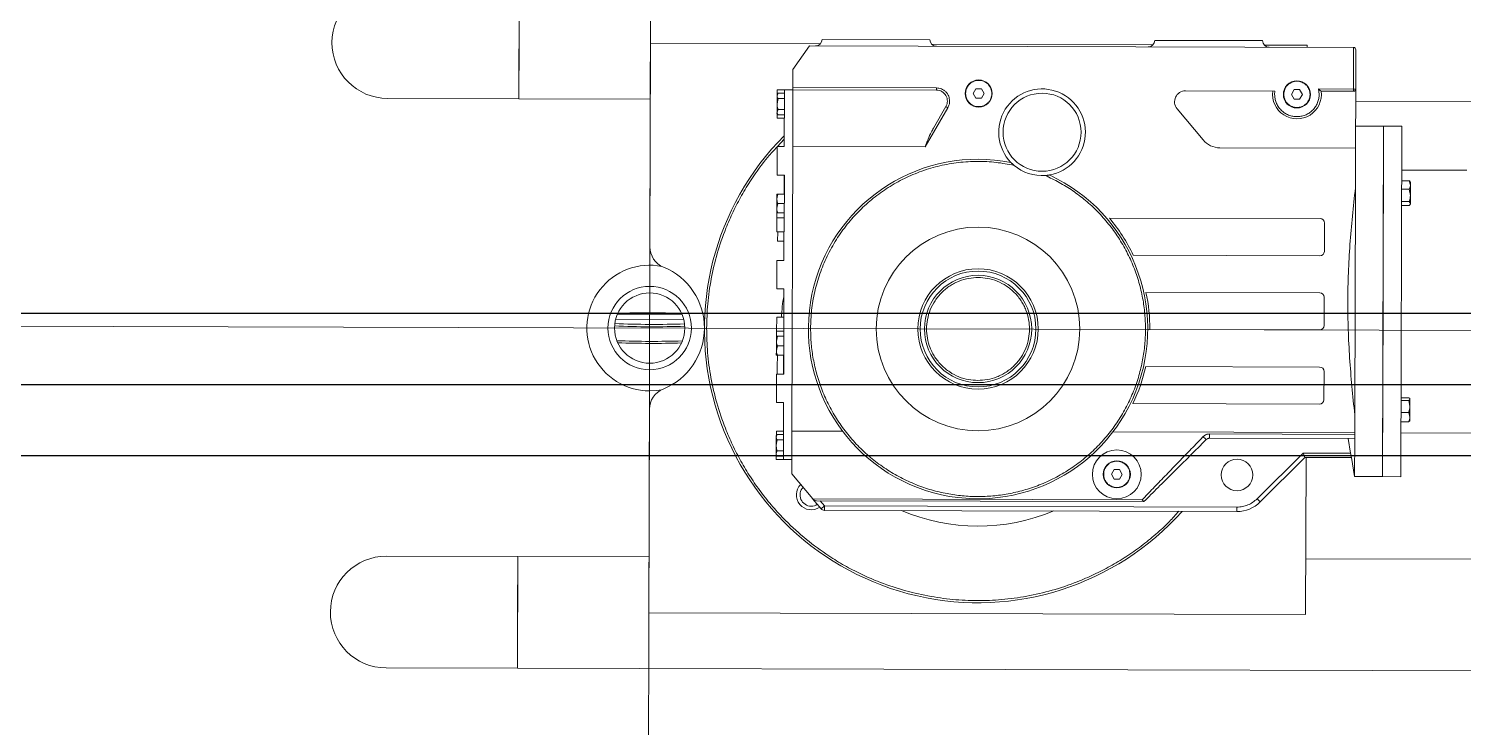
# Model space of a CAD drawing. Extents: x -681219 to -550379, y -242630 to -158199.
# Drawn here: x -639989 to -639334, y -221850 to -221531 of the extents above; entities that cross this region are included whole.
import ezdxf
from ezdxf.lldxf.tags import DXFTag

# ---------------------------------------------------------------- set-up
doc = ezdxf.new("R2010")
doc.units = 0
doc.header["$LTSCALE"] = 1000
doc.layers.get('0').update_dxf_attribs({"linetype": 'CONTINUOUS'})
doc.layers.add('buyer', color=6, linetype='CONTINUOUS', lineweight=0)
doc.layers.add('DOTE_油脂（红）', color=7, linetype='CONTINUOUS')
doc.layers.add('PIPE-油脂（红）', color=1, linetype='CONTINUOUS')
tags = doc.linetypes.add('CENTER2', pattern=[28.575, 19.05, -3.175, 3.175, -3.175]).pattern_tags.tags
tags[10:11] = [DXFTag(74, 4), DXFTag(75, 0), DXFTag(340, '0'), DXFTag(46, 0.0), DXFTag(50, 0.0), DXFTag(44, 0.0), DXFTag(45, 0.0)]
tags[8:9] = [DXFTag(74, 4), DXFTag(75, 0), DXFTag(340, '0'), DXFTag(46, 0.0), DXFTag(50, 0.0), DXFTag(44, 0.0), DXFTag(45, 0.0)]
tags[6:7] = [DXFTag(74, 4), DXFTag(75, 0), DXFTag(340, '0'), DXFTag(46, 0.0), DXFTag(50, 0.0), DXFTag(44, 0.0), DXFTag(45, 0.0)]
tags[4:5] = [DXFTag(74, 4), DXFTag(75, 0), DXFTag(340, '0'), DXFTag(46, 0.0), DXFTag(50, 0.0), DXFTag(44, 0.0), DXFTag(45, 0.0)]

# ---------------------------------------------------------------- blocks, each defined once
blk = doc.blocks.new('Slurry tank 1000l-V')
at = {"color": 8, "linetype": 'CENTER2'}
for p, q in [((0, 722.96), (0, -768.58)), ((1092.75, 0), (-714.25, 0))]:
    blk.add_line(p, q, dxfattribs=at)
for p, q in [((60, 155.5), (-460, 155.5)), ((120, 155.5), (60, 155.5)), ((60, 155.5), (60, 104.5)), ((60, 130), (60, 155.5)), ((-300, 130), (-300, 58.25)), ((0, 130), (-300, 130)), ((0, 37.08), (0, 130)), ((60, 104.5), (60, 130)), ((-414.08, 104.5), (-300, 104.5)), ((0, 104.5), (60, 104.5)), ((60, 104.5), (120, 104.5)), ((-268.48, 83), (-268.48, 81)), ((-80.04, 83), (-268.48, 83)), ((-268.48, 81), (-80.04, 81)), ((-80.04, 81), (-80.04, 83)), ((-78.51, 82.29), (-80.04, 81)), ((-80.04, 81), (-78.03, 78.61)), ((-74.82, 77.89), (-78.51, 82.29)), ((-279.09, 78.61), (-299.44, 58.25)), ((-298.62, 56.25), (-277.67, 77.19)), ((-277.67, 77.19), (-279.09, 78.61)), ((-225.94, 78.61), (-225.99, 78.61)), ((-76.35, 78.61), (-225.94, 78.61)), ((-74.71, 77.76), (-225.16, 77.76)), ((-74.71, 77.76), (-74.82, 77.89)), ((-65.1, 66.3), (-74.71, 77.76)), ((-335, 66.9), (-343.36, 66.9)), ((-343.36, -93.1), (-343.36, 66.9)), ((-322.2, 66.9), (-335, 66.9)), ((-335, -13.1), (-335, 66.9)), ((-335, -93.1), (-335, 66.9)), ((-320.68, 58.25), (-322.2, 66.9)), ((-322.2, 49.6), (-322.2, 66.9)), ((-216.08, 66.19), (-214.83, 68.36)), ((-214.83, 64.02), (-216.08, 66.19)), ((-214.83, 68.36), (-212.32, 68.36)), ((-212.32, 68.36), (-211.07, 66.19)), ((-211.07, 66.19), (-212.32, 64.02)), ((-65.1, 46.86), (-65.1, 66.3)), ((-212.32, 64.02), (-214.83, 64.02)), ((-61.32, 59.85), (-65.1, 59.85)), ((-61.32, 46.86), (-61.32, 59.85)), ((-58, 59.85), (-61.32, 59.85)), ((-58, 57.82), (-58, 59.85)), ((-299.44, 58.25), (-320.69, 58.25)), ((-319.2, 49.6), (-320.36, 56.25)), ((-320.36, 56.25), (-298.62, 56.25)), ((-298.62, 56.25), (-299.44, 58.25)), ((-58.35, 58.32), (-61.32, 58.32)), ((-58.35, 55.84), (-61.32, 55.84)), ((-57.89, 57.66), (-58.35, 58.32)), ((-58.35, 55.84), (-57.89, 57.08)), ((-58.35, 50.87), (-57.89, 53.36)), ((-57.89, 57.08), (-57.89, 57.66)), ((-57.89, 53.36), (-57.89, 57.08)), ((-57.89, 49.63), (-57.89, 53.36)), ((-343.36, 46.9), (-375.66, 46.9)), ((-255.83, 49.6), (-322.2, 49.6)), ((-322.2, 47.63), (-322.2, 49.6)), ((-322.2, 47.63), (-322.2, 46.86)), ((-322.2, 47.63), (-255.83, 47.63)), ((-322.2, 38.66), (-322.2, 46.86)), ((-322.2, 46.86), (-211.73, 46.86)), ((-255.83, 47.63), (-255.83, 49.6)), ((-88.27, 46.86), (-65.1, 46.86)), ((-65.1, 46.86), (-65.1, -83.02)), ((-61.32, 50.87), (-58.35, 50.87)), ((-58.35, 48.39), (-61.32, 48.39)), ((-61.23, 46.86), (-61.32, 46.86)), ((-61.23, 33.87), (-61.23, 46.86)), ((-58, 46.86), (-61.23, 46.86)), ((-58.35, 48.39), (-57.89, 49.63)), ((-58.35, 48.39), (-57.89, 49.06)), ((-58, 46.86), (-58, 48.89)), ((-57.89, 49.06), (-57.89, 49.63)), ((-347.23, 41.58), (-347.36, 41.4)), ((-347.36, 41.4), (-347.36, 39.78)), ((-347.36, 39.78), (-347.36, 34.91)), ((-346.82, 37.66), (-347.36, 39.78)), ((-346.82, 41.91), (-347.15, 41.52)), ((-346.82, 41.91), (-343.36, 41.91)), ((-346.82, 32.15), (-347.36, 34.91)), ((-347.36, 34.91), (-347.36, 31.52)), ((-343.36, 37.66), (-346.82, 37.66)), ((-322.2, -64.86), (-322.2, 38.66)), ((-220.82, 33.87), (-306.09, 33.87)), ((-58, 33.87), (-61.23, 33.87)), ((-58, 20.88), (-58, 33.87)), ((-347.27, 31.27), (-347.36, 31.52)), ((-347.36, 31.52), (-347.36, 31.4)), ((-347.27, 31.27), (-347.36, 31.4)), ((-346.82, 30.89), (-347.27, 31.27)), ((-346.82, 32.15), (-343.36, 32.15)), ((-346.82, 30.89), (-343.36, 30.89)), ((-308.09, 31.87), (-308.09, 18.94)), ((-5.49, 28.15), (-3.21, 28.5)), ((-3.21, 28.5), (0, 28.69)), ((-61.32, 20.88), (-61.23, 20.88)), ((-61.32, -5.09), (-61.32, 20.88)), ((-61.23, 20.88), (-58, 20.88)), ((-61.23, 14.5), (-61.23, 20.88)), ((-58.35, 17.64), (-58.35, 20.88)), ((-306.09, 16.94), (-226.65, 16.94)), ((-61.32, 14.5), (-61.23, 14.5)), ((-61.23, 12.2), (-61.23, 14.5)), ((-58.35, 12.2), (-58.35, 17.64)), ((-58.35, 12.2), (-61.32, 12.2)), ((-58.35, 7.9), (-61.32, 7.9)), ((-58.35, 12.2), (-57.89, 12.2)), ((-58.35, 7.9), (-57.89, 10.05)), ((-57.89, 10.05), (-57.89, 12.2)), ((-57.89, 5.75), (-57.89, 10.05)), ((-58.35, 3.6), (-61.32, 3.6)), ((-61.32, 1.3), (-58, 1.3)), ((-58.35, 3.6), (-57.89, 5.75)), ((-58, 3.52), (-58, 1.3)), ((-58, 1.3), (-58, -5.09)), ((-57.89, 3.6), (-57.89, 5.75)), ((-308.09, -2), (-308.09, -14.94)), ((-228.5, 0), (-306.09, 0)), ((-61.23, -5.09), (-61.32, -5.09)), ((-61.23, -18.08), (-61.23, -5.09)), ((-61.23, -5.09), (-58, -5.09)), ((15.54, -4), (-15.54, -4)), ((-14.78, -6.25), (14.78, -6.25)), ((-335, -93.1), (-335, -13.1)), ((-306.09, -16.94), (-226.65, -16.94)), ((-58, -18.08), (-61.23, -18.08)), ((-58, -31.07), (-58, -18.08)), ((-61.23, -31.07), (-58, -31.07)), ((-61.23, -44.06), (-61.23, -31.07)), ((-308.09, -35.87), (-308.09, -48.81)), ((-220.82, -33.87), (-306.09, -33.87)), ((0, -130), (0, -37.08)), ((-61.32, -44.06), (-61.23, -44.06)), ((-61.32, -70.03), (-61.32, -44.06)), ((-58.35, -39.78), (-61.23, -39.78)), ((-58, -44.06), (-61.23, -44.06)), ((-58.35, -44.06), (-58.35, -39.78)), ((-58, -44.06), (-58, -50.45)), ((-306.09, -50.81), (-209.84, -50.81)), ((-58, -50.45), (-61.32, -50.45)), ((-58, -50.45), (-58, -52.67)), ((-347.16, -57.32), (-347.36, -57.6)), ((-347.36, -57.83), (-347.36, -61.5)), ((-346.82, -58.69), (-347.36, -57.83)), ((-346.82, -56.96), (-343.36, -56.96)), ((-346.82, -58.69), (-343.36, -58.69)), ((-61.32, -52.75), (-58.35, -52.75)), ((-61.32, -57.05), (-58.35, -57.05)), ((-58.35, -52.75), (-57.89, -52.75)), ((-58.35, -57.05), (-57.89, -54.9)), ((-57.89, -54.9), (-57.89, -52.75)), ((-57.89, -59.2), (-57.89, -54.9)), ((-347.36, -61.5), (-347.36, -66.28)), ((-346.82, -64.32), (-347.36, -61.5)), ((-346.82, -64.32), (-343.36, -64.32)), ((-322.2, -83.02), (-322.2, -64.86)), ((-58.35, -61.35), (-61.32, -61.35)), ((-61.23, -63.65), (-61.32, -63.65)), ((-61.23, -63.65), (-61.23, -61.35)), ((-61.23, -70.03), (-61.23, -63.65)), ((-58.35, -61.35), (-57.89, -59.2)), ((-57.89, -61.35), (-57.89, -59.2)), ((-346.82, -68.23), (-347.36, -66.28)), ((-347.36, -66.28), (-347.36, -67.6)), ((-347.36, -67.6), (-347.16, -67.88)), ((-343.36, -68.23), (-346.82, -68.23)), ((-61.23, -70.03), (-61.32, -70.03)), ((-58, -70.03), (-61.23, -70.03)), ((-58, -83.02), (-58, -70.03)), ((-373.12, -73.1), (-343.36, -73.1)), ((-260.22, -83.02), (-322.2, -83.02)), ((-322.2, -110), (-322.2, -83.02)), ((-125.54, -83.02), (-135.92, -101)), ((-65.1, -83.02), (-125.54, -83.02)), ((-65.1, -109), (-65.1, -83.02)), ((-61.23, -83.02), (-58, -83.02)), ((-61.23, -96.01), (-61.23, -83.02)), ((-58.12, -83.02), (-61.23, -86.47)), ((-240.65, -100.79), (-252.55, -86.6)), ((-135.05, -101.5), (-129.35, -91.63)), ((-343.36, -93.1), (-335, -93.1)), ((-335, -93.1), (-322.2, -93.1)), ((-61.32, -96.01), (-61.23, -96.01)), ((-61.32, -109), (-61.32, -96.01)), ((-58.35, -97.54), (-61.32, -97.54)), ((-61.23, -96.01), (-58, -96.01)), ((-57.89, -98.21), (-58.35, -97.54)), ((-58, -98.04), (-58, -96.01)), ((-57.89, -98.78), (-57.89, -98.21)), ((-322.2, -104.5), (-388.15, -104.5)), ((-135.05, -101.5), (-135.92, -101)), ((-58.35, -100.02), (-61.32, -100.02)), ((-58.35, -100.02), (-57.89, -98.78)), ((-58.35, -104.99), (-57.89, -102.51)), ((-57.89, -102.51), (-57.89, -98.78)), ((-57.89, -106.23), (-57.89, -102.51)), ((60, -104.5), (0, -104.5)), ((120, -104.5), (60, -104.5)), ((60, -104.5), (60, -130)), ((60, -155.5), (60, -104.5)), ((-322.2, -128), (-322.2, -110)), ((-321.2, -110), (-322.2, -110)), ((-306.42, -109), (-321.2, -109)), ((-321.2, -109), (-321.2, -110)), ((-321.2, -110), (-305.21, -110)), ((-321.2, -129), (-321.2, -110)), ((-305.21, -110), (-305.52, -107.5)), ((-297.86, -107.5), (-296.61, -105.33)), ((-296.61, -109.67), (-297.86, -107.5)), ((-296.61, -105.33), (-294.11, -105.33)), ((-294.11, -109.67), (-296.61, -109.67)), ((-294.11, -105.33), (-292.85, -107.5)), ((-292.85, -107.5), (-294.11, -109.67)), ((-285.2, -107.5), (-285.31, -109)), ((-285.31, -109), (-244.48, -109)), ((-152.51, -107.5), (-151.25, -105.33)), ((-151.25, -109.67), (-152.51, -107.5)), ((-151.25, -105.33), (-148.75, -105.33)), ((-148.75, -109.67), (-151.25, -109.67)), ((-148.75, -105.33), (-147.49, -107.5)), ((-147.49, -107.5), (-148.75, -109.67)), ((-65.1, -109), (-130.72, -109)), ((-130.72, -109), (-130.72, -110)), ((-130.72, -110), (-65.1, -110)), ((-65.1, -110), (-65.1, -109)), ((-65.1, -109), (-61.32, -109)), ((-65.1, -110), (-65.1, -118.25)), ((-61.32, -104.99), (-58.35, -104.99)), ((-58.35, -107.47), (-61.32, -107.47)), ((-61.32, -109), (-58, -109)), ((-58.35, -107.47), (-57.89, -106.23)), ((-58.35, -107.47), (-57.89, -106.81)), ((-58, -109), (-58, -106.97)), ((-57.89, -106.81), (-57.89, -106.23)), ((-65.1, -118.25), (-72.62, -129)), ((-72.62, -129), (-321.2, -129)), ((-300, -129), (-300, -130)), ((-300, -130), (-280.39, -130)), ((-229.61, -130), (-128.39, -130)), ((-77.61, -130), (0, -130)), ((60, -130), (60, -155.5)), ((-279.62, -132), (-230.38, -132)), ((-127.62, -132), (-78.38, -132))]:
    blk.add_line(p, q)
for centre, radius in [((-268.48, 66.3), 7.2), ((-213.57, 66.19), 11.16), ((-213.57, 66.19), 6.2), ((-150, 0), 46.5), ((-150, 0), 27.5), ((-150, 0), 26.45), ((-150, 0), 24.5), ((0, 0), 19.05), ((0, 0), 16.05), ((-179, -89.9), 17.82), ((-295.36, -107.5), 6.2), ((-150, -107.5), 6.2)]:
    blk.add_circle(centre, radius)
for centre, radius, start, end in [((0, 0), 665, 323.2686, 173.20578), ((0, 0), 603.52, 327.38732, 171.96102), ((0, 0), 603, 90, 171.95407), ((0, 0), 603, 327.46427, 90), ((0, 0), 582.25, 90, 166.03079), ((0, 0), 582.25, 330.881, 90), ((120, 130), 25.5, 270, 90), ((-150, 0), 125, 315.25119, 138.39435), ((-150, 0), 90, 67.25315, 112.74685), ((-268.48, 68), 15, 90, 135), ((-80.04, 81), 2, 40, 90), ((-73.99, 76.01), 6.75, 314.8176, 125.1824), ((-73.99, 76.01), 5.1, 90, 123.61808), ((-73.99, 76.01), 5.1, 316.38192, 90), ((-150, 0), 77.5, 258.96562, 245.27699), ((-76.35, 76.61), 2, 40, 90), ((-266.37, 36.16), 18.43, 43.51327, 49.5731), ((-306.09, 31.87), 2, 90, 180), ((-150, 0), 78.5, 154.43694, 167.54035), ((-10, 37.08), 10, 292.02431, 0), ((5, 0), 30, 112.02431, 247.97569), ((0, 0), 28.69, 258.96195, 90), ((-306.09, 18.94), 2, 180, 270), ((-0.26, -427.32), 434.31, 88.04387, 91.88683), ((-0.26, -440.72), 446.79, 88.04793, 91.8849), ((-306.09, -2), 2, 90, 180), ((-150, 0), 78.5, 180, 192.45965), ((-150, 0), 90, 350.53592, 356.7564), ((-0.26, -444.06), 443.45, 87.89547, 92.03735), ((-0.26, -431.66), 429.98, 87.84244, 92.08826), ((-0.26, 427.32), 434.31, 268.11317, 271.95613), ((-306.09, -14.94), 2, 180, 270), ((-10, -37.08), 10, 0, 67.97569), ((-306.09, -35.87), 2, 90, 180), ((-150, 0), 78.5, 205.56306, 220.33505), ((-306.09, -48.81), 2, 180, 270), ((-179, -89.9), 19.8, 99.9258, 44.31681), ((-179, -89.9), 19.8, 49.89747, 94.34513), ((-260.22, -93.02), 10, 40, 90), ((-295.36, -107.5), 11.16, 352.27558, 187.72442), ((-244.48, -104), 5, 270, 40), ((-130.72, -104), 5, 150, 270), ((120, -130), 25.5, 270, 90), ((0, 0), 665, 189.40986, 270), ((0, 0), 603.52, 190.55964, 270), ((0, 0), 603, 190.56881, 318.04763), ((0, 0), 582.25, 190.71521, 315.97991), ((-321.2, -110), 1, 90, 180), ((-321.2, -128), 1, 180, 270), ((-282.62, -132), 3, 0, 90), ((-227.38, -132), 3, 90, 180), ((-130.62, -132), 3, 0, 90), ((-75.38, -132), 3, 90, 180)]:
    blk.add_arc(centre, radius, start, end)
for points, knots in [([(-241.9, 83), (-240.52, 84.58), (-237.26, 88.32), (-231.48, 93.57), (-224.88, 98.97), (-217.93, 103.85), (-210.72, 108.22), (-203.3, 112.06), (-194.49, 115.9), (-184.27, 119.37), (-172.71, 122.09), (-161.28, 123.66), (-150, 124.17), (-138.72, 123.66), (-127.29, 122.09), (-115.73, 119.37), (-105.51, 115.9), (-96.7, 112.06), (-89.28, 108.22), (-80.86, 103.12), (-71.69, 96.42), (-63.22, 88.79), (-56.42, 81.5), (-51.04, 74.87), (-46.15, 67.93), (-41.78, 60.72), (-37.94, 53.3), (-34.1, 44.49), (-30.62, 34.27), (-27.92, 22.71), (-26.29, 11.28), (-26.1, 3.72), (-26, 0)], [0, 0, 0, 0, 0.021123, 0.049778, 0.078365, 0.106869, 0.13507, 0.163062, 0.190827, 0.231622, 0.271407, 0.310044, 0.347423, 0.384801, 0.423439, 0.463223, 0.504018, 0.531782, 0.559773, 0.587976, 0.630724, 0.673701, 0.702355, 0.730943, 0.759446, 0.787648, 0.815639, 0.843404, 0.884199, 0.923984, 0.962621, 1, 1, 1, 1]), ([(-277.67, 77.19), (-277.04, 77.76), (-275.77, 78.89), (-273.48, 80.08), (-271.03, 80.86), (-269.32, 80.95), (-268.48, 81)], [0, 0, 0, 0, 0.247575, 0.5, 0.752425, 1, 1, 1, 1]), ([(-225.99, 78.61), (-228.12, 76.48), (-232.47, 72.13), (-239.5, 65.1), (-246.87, 57.73), (-251.9, 52.7), (-254.41, 50.19)], [0, 0, 0, 0, 0.238512, 0.488024, 0.743681, 1, 1, 1, 1]), ([(-225.16, 77.76), (-225.96, 76.93), (-227.6, 75.23), (-230.15, 72.59), (-232.79, 69.84), (-235.54, 66.99), (-238.31, 64.1), (-241.17, 61.13), (-243.99, 58.2), (-246.85, 55.24), (-249.83, 52.14), (-251.88, 50.01), (-253, 48.85)], [0, 0, 0, 0, 0.09248, 0.189336, 0.286505, 0.384928, 0.48902, 0.584855, 0.689034, 0.786291, 0.884033, 1, 1, 1, 1]), ([(-226.5, 0), (-226.44, 2.33), (-226.32, 7), (-225.3, 14.05), (-223.65, 21.14), (-221.23, 28.25), (-218.05, 35.23), (-214.13, 41.96), (-209.49, 48.31), (-204.19, 54.19), (-198.31, 59.49), (-191.96, 64.13), (-185.23, 68.05), (-178.25, 71.23), (-171.14, 73.65), (-164.05, 75.31), (-157, 76.29), (-150, 76.61), (-143, 76.29), (-135.95, 75.31), (-128.86, 73.65), (-121.75, 71.23), (-114.77, 68.05), (-108.04, 64.13), (-101.69, 59.49), (-95.81, 54.19), (-90.51, 48.31), (-85.87, 41.96), (-81.95, 35.23), (-78.77, 28.25), (-76.35, 21.14), (-74.7, 14.05), (-73.68, 7), (-73.56, 2.33), (-73.5, 0)], [0, 0, 0, 0, 0.0291237, 0.0582485, 0.0887343, 0.1199939, 0.1519014, 0.1843127, 0.2170687, 0.25, 0.2829312, 0.3156873, 0.3480986, 0.3800061, 0.4112657, 0.4417514, 0.4708746, 0.5, 0.5291232, 0.5582485, 0.5887343, 0.6199939, 0.6519014, 0.6843127, 0.7170687, 0.75, 0.7829312, 0.8156873, 0.8480986, 0.8800061, 0.9112657, 0.9417514, 0.9708752, 1, 1, 1, 1]), ([(-225.16, 77.76), (-225.25, 77.9), (-225.4, 78.14), (-225.61, 78.4), (-225.79, 78.57), (-225.89, 78.6), (-225.94, 78.61)], [0, 0, 0, 0, 0.293474, 0.500502, 0.765173, 1, 1, 1, 1]), ([(-219.57, 66.19), (-219.49, 66.94), (-219.37, 68.1), (-218.62, 69.5), (-217.85, 70.46), (-216.89, 71.24), (-215.49, 71.96), (-213.57, 72.33), (-211.66, 71.96), (-210.26, 71.24), (-209.3, 70.46), (-208.53, 69.5), (-207.78, 68.1), (-207.65, 66.94), (-207.57, 66.19)], [0, 0, 0, 0, 0.119728, 0.18418, 0.25, 0.31582, 0.380272, 0.5, 0.619728, 0.68418, 0.75, 0.81582, 0.880272, 1, 1, 1, 1]), ([(-207.57, 66.19), (-207.65, 65.43), (-207.78, 64.27), (-208.53, 62.87), (-209.3, 61.91), (-210.26, 61.13), (-211.66, 60.41), (-213.57, 60.04), (-215.49, 60.41), (-216.89, 61.13), (-217.85, 61.91), (-218.62, 62.87), (-219.37, 64.27), (-219.49, 65.43), (-219.57, 66.19)], [0, 0, 0, 0, 0.1197284, 0.1841803, 0.25, 0.3158197, 0.3802716, 0.5, 0.6197284, 0.6841803, 0.75, 0.8158197, 0.8802716, 1, 1, 1, 1]), ([(-320.36, 56.25), (-320.4, 56.48), (-320.48, 56.93), (-320.58, 57.54), (-320.66, 57.99), (-320.69, 58.22), (-320.69, 58.24), (-320.69, 58.25)], [0, 0, 0, 0, 0.2185993, 0.437263, 0.6541215, 0.8678432, 1, 1, 1, 1]), ([(-57.89, 57.08), (-57.96, 57.44), (-58.04, 57.87), (-58.31, 58.26), (-58.35, 58.32)], [0, 0, 0, 0, 0.859018, 1, 1, 1, 1]), ([(-57.89, 53.36), (-57.96, 54.08), (-58.04, 54.93), (-58.31, 55.73), (-58.35, 55.84)], [0, 0, 0, 0, 0.859018, 1, 1, 1, 1]), ([(-254.41, 50.19), (-254.59, 50.04), (-254.87, 49.81), (-255.37, 49.63), (-255.67, 49.61), (-255.83, 49.6)], [0, 0, 0, 0, 0.432226, 0.699371, 1, 1, 1, 1]), ([(-253, 48.85), (-253.41, 48.51), (-254.02, 48), (-255.04, 47.68), (-255.56, 47.65), (-255.83, 47.63)], [0, 0, 0, 0, 0.49857, 0.74805, 1, 1, 1, 1]), ([(-57.89, 49.63), (-57.96, 50), (-58.04, 50.42), (-58.31, 50.82), (-58.35, 50.87)], [0, 0, 0, 0, 0.859018, 1, 1, 1, 1]), ([(-347.36, 39.78), (-347.28, 40.41), (-347.18, 41.13), (-346.86, 41.81), (-346.82, 41.91)], [0, 0, 0, 0, 0.859018, 1, 1, 1, 1]), ([(-347.36, 34.91), (-347.28, 35.71), (-347.18, 36.65), (-346.86, 37.54), (-346.82, 37.66)], [0, 0, 0, 0, 0.859018, 1, 1, 1, 1]), ([(-322.2, -64.86), (-321.73, -60.57), (-320.79, -51.98), (-319.72, -39.06), (-319.02, -26.09), (-318.77, -13.11), (-319.02, -0.15), (-319.72, 12.8), (-320.79, 25.74), (-321.73, 34.35), (-322.2, 38.66)], [0, 0, 0, 0, 0.124822, 0.249638, 0.374822, 0.5, 0.62477, 0.749546, 0.87477, 1, 1, 1, 1]), ([(-347.36, 31.52), (-347.28, 31.7), (-347.18, 31.92), (-346.86, 32.12), (-346.82, 32.15)], [0, 0, 0, 0, 0.859018, 1, 1, 1, 1]), ([(-150, -23.5), (-151.43, -23.42), (-154.39, -23.27), (-158.77, -21.96), (-162.98, -19.79), (-166.74, -16.74), (-169.29, -13.59), (-170.9, -10.83), (-172.19, -8), (-173.23, -4.39), (-173.63, 0), (-173.23, 4.39), (-171.97, 8.77), (-169.79, 12.98), (-166.74, 16.74), (-163.59, 19.29), (-160.83, 20.9), (-158, 22.18), (-154.39, 23.27), (-151.43, 23.42), (-150, 23.5)], [0, 0, 0, 0, 0.058248, 0.119986, 0.18429, 0.249959, 0.315627, 0.347817, 0.380014, 0.441752, 0.5, 0.558248, 0.619986, 0.68429, 0.749959, 0.815627, 0.847817, 0.880014, 0.941752, 1, 1, 1, 1]), ([(-150, 23.5), (-148.57, 23.42), (-145.61, 23.27), (-141.23, 21.96), (-137.02, 19.79), (-133.26, 16.74), (-130.71, 13.59), (-129.1, 10.83), (-127.81, 8), (-126.77, 4.39), (-126.37, 0), (-126.77, -4.39), (-128.03, -8.77), (-130.21, -12.98), (-133.26, -16.74), (-136.41, -19.29), (-139.17, -20.9), (-142, -22.18), (-145.61, -23.27), (-148.57, -23.42), (-150, -23.5)], [0, 0, 0, 0, 0.058248, 0.119986, 0.18429, 0.249959, 0.315627, 0.347817, 0.380014, 0.441752, 0.5, 0.558248, 0.619986, 0.68429, 0.749959, 0.815627, 0.847817, 0.880014, 0.941752, 1, 1, 1, 1]), ([(-57.89, 10.05), (-57.96, 10.68), (-58.04, 11.41), (-58.31, 12.1), (-58.35, 12.2)], [0, 0, 0, 0, 0.859018, 1, 1, 1, 1]), ([(-57.89, 5.75), (-57.96, 6.38), (-58.04, 7.11), (-58.31, 7.8), (-58.35, 7.9)], [0, 0, 0, 0, 0.859018, 1, 1, 1, 1]), ([(-57.89, 3.6), (-57.96, 3.6), (-58.04, 3.6), (-58.31, 3.6), (-58.35, 3.6)], [0, 0, 0, 0, 0.859018, 1, 1, 1, 1]), ([(-26, 0), (-26.1, -3.72), (-26.29, -11.28), (-27.92, -22.71), (-30.62, -34.27), (-34.1, -44.49), (-37.94, -53.3), (-41.77, -60.73), (-46.9, -69.12), (-52.21, -76.66), (-56.55, -81.33), (-58, -82.89)], [0, 0, 0, 0, 0.12269, 0.249509, 0.380096, 0.513998, 0.605126, 0.697003, 0.789575, 0.929887, 1, 1, 1, 1]), ([(-180.5, -70.16), (-182.65, -69.15), (-186.99, -67.12), (-193.16, -63.3), (-199.05, -58.86), (-204.56, -53.8), (-209.61, -48.15), (-214.08, -42.02), (-217.92, -35.46), (-221.09, -28.59), (-223.54, -21.52), (-225.25, -14.34), (-226.31, -7.16), (-226.44, -2.37), (-226.5, 0)], [0, 0, 0, 0, 0.080234, 0.161807, 0.244629, 0.329263, 0.414422, 0.5, 0.585573, 0.670731, 0.755371, 0.838188, 0.919763, 1, 1, 1, 1]), ([(-73.5, 0), (-73.59, -2.78), (-73.77, -8.4), (-75.21, -16.79), (-77.55, -25.07), (-80.84, -33.08), (-85.02, -40.68), (-89.99, -47.7), (-95.65, -54.05), (-101.9, -59.68), (-108.72, -64.59), (-116.13, -68.77), (-124.05, -72.14), (-132.36, -74.61), (-140.89, -76.12), (-149.48, -76.65), (-157.98, -76.28), (-163.51, -75.26), (-166.25, -74.76)], [0, 0, 0, 0, 0.061136, 0.123427, 0.186511, 0.25, 0.313489, 0.376573, 0.438864, 0.5, 0.561136, 0.623427, 0.686511, 0.75, 0.813489, 0.876573, 0.938864, 1, 1, 1, 1]), ([(-347.36, -57.83), (-347.28, -57.57), (-347.18, -57.28), (-346.86, -57), (-346.82, -56.96)], [0, 0, 0, 0, 0.859018, 1, 1, 1, 1]), ([(-347.36, -61.5), (-347.28, -60.68), (-347.18, -59.72), (-346.86, -58.81), (-346.82, -58.69)], [0, 0, 0, 0, 0.859018, 1, 1, 1, 1]), ([(-57.89, -54.9), (-57.96, -54.27), (-58.04, -53.53), (-58.31, -52.84), (-58.35, -52.75)], [0, 0, 0, 0, 0.859018, 1, 1, 1, 1]), ([(-57.89, -59.2), (-57.96, -58.57), (-58.04, -57.83), (-58.31, -57.14), (-58.35, -57.05)], [0, 0, 0, 0, 0.859018, 1, 1, 1, 1]), ([(-347.36, -66.28), (-347.28, -65.7), (-347.18, -65.04), (-346.86, -64.41), (-346.82, -64.32)], [0, 0, 0, 0, 0.859018, 1, 1, 1, 1]), ([(-57.89, -61.35), (-57.96, -61.35), (-58.04, -61.35), (-58.31, -61.35), (-58.35, -61.35)], [0, 0, 0, 0, 0.859018, 1, 1, 1, 1]), ([(-347.1, -67.84), (-347.06, -67.93), (-347.01, -68.07), (-346.86, -68.19), (-346.82, -68.23)], [0, 0, 0, 0, 0.693723, 1, 1, 1, 1]), ([(-182.41, -70.4), (-182.4, -70.39), (-182.38, -70.39), (-182.23, -70.36), (-181.91, -70.31), (-181.32, -70.23), (-180.81, -70.18), (-180.5, -70.16)], [0, 0, 0, 0, 0.099315, 0.197879, 0.351178, 0.612153, 1, 1, 1, 1]), ([(-166.25, -74.76), (-165.99, -74.98), (-165.63, -75.29), (-165.23, -75.67), (-165.02, -75.88), (-164.89, -76.01), (-164.84, -76.06), (-164.83, -76.07), (-164.83, -76.07)], [0, 0, 0, 0, 0.42674, 0.593306, 0.760757, 0.866679, 0.956411, 1, 1, 1, 1]), ([(-129.35, -91.63), (-129.04, -91.05), (-128.14, -89.41), (-126.91, -86.54), (-126, -84.21), (-125.54, -83.04), (-125.54, -83.02)], [0, 0, 0, 0, 0.210922, 0.601321, 0.9953, 1, 1, 1, 1]), ([(-305.52, -107.5), (-305.49, -106.88), (-305.42, -105.6), (-304.85, -103.71), (-303.91, -101.89), (-302.59, -100.26), (-300.97, -98.94), (-299.15, -98), (-297.25, -97.46), (-295.36, -97.28), (-293.46, -97.46), (-291.57, -98), (-289.75, -98.94), (-288.12, -100.26), (-286.8, -101.89), (-285.86, -103.71), (-285.3, -105.6), (-285.23, -106.88), (-285.2, -107.5)], [0, 0, 0, 0, 0.058258, 0.120006, 0.18432, 0.25, 0.31568, 0.379994, 0.441742, 0.5, 0.558258, 0.620006, 0.68432, 0.75, 0.81568, 0.879994, 0.941742, 1, 1, 1, 1]), ([(-57.89, -98.78), (-57.96, -98.42), (-58.04, -98), (-58.31, -97.6), (-58.35, -97.54)], [0, 0, 0, 0, 0.859018, 1, 1, 1, 1]), ([(-301.36, -107.5), (-301.28, -106.75), (-301.15, -105.58), (-300.41, -104.19), (-299.63, -103.23), (-298.67, -102.45), (-297.27, -101.72), (-295.36, -101.36), (-293.44, -101.72), (-292.05, -102.45), (-291.08, -103.23), (-290.31, -104.19), (-289.56, -105.58), (-289.44, -106.75), (-289.36, -107.5)], [0, 0, 0, 0, 0.119728, 0.18418, 0.25, 0.31582, 0.380272, 0.5, 0.619728, 0.68418, 0.75, 0.81582, 0.880272, 1, 1, 1, 1]), ([(-156, -107.5), (-155.92, -106.75), (-155.8, -105.58), (-155.05, -104.19), (-154.27, -103.23), (-153.31, -102.45), (-151.92, -101.72), (-150, -101.36), (-148.08, -101.72), (-146.69, -102.45), (-145.73, -103.23), (-144.95, -104.19), (-144.2, -105.58), (-144.08, -106.75), (-144, -107.5)], [0, 0, 0, 0, 0.119728, 0.18418, 0.25, 0.31582, 0.380272, 0.5, 0.619728, 0.68418, 0.75, 0.81582, 0.880272, 1, 1, 1, 1]), ([(-136.72, -104), (-136.64, -104.75), (-136.52, -105.92), (-135.77, -107.31), (-135, -108.27), (-134.03, -109.05), (-132.64, -109.8), (-131.48, -109.92), (-130.72, -110)], [0, 0, 0, 0, 0.239457, 0.368361, 0.5, 0.631639, 0.760543, 1, 1, 1, 1]), ([(-57.89, -102.51), (-57.96, -101.78), (-58.04, -100.93), (-58.31, -100.14), (-58.35, -100.02)], [0, 0, 0, 0, 0.859018, 1, 1, 1, 1]), ([(-305.21, -110), (-305.34, -109.89), (-305.61, -109.68), (-305.93, -109.42), (-306.15, -109.23), (-306.29, -109.11), (-306.4, -109.02), (-306.41, -109.01), (-306.42, -109)], [0, 0, 0, 0, 0.249771, 0.499127, 0.632655, 0.749635, 0.880022, 1, 1, 1, 1]), ([(-289.36, -107.5), (-289.44, -108.25), (-289.56, -109.42), (-290.31, -110.81), (-291.08, -111.77), (-292.05, -112.55), (-293.44, -113.28), (-295.36, -113.64), (-297.27, -113.28), (-298.67, -112.55), (-299.63, -111.77), (-300.41, -110.81), (-301.15, -109.42), (-301.28, -108.25), (-301.36, -107.5)], [0, 0, 0, 0, 0.119728, 0.18418, 0.25, 0.31582, 0.380272, 0.5, 0.619728, 0.68418, 0.75, 0.81582, 0.880272, 1, 1, 1, 1]), ([(-144, -107.5), (-144.08, -108.25), (-144.2, -109.42), (-144.95, -110.81), (-145.73, -111.77), (-146.69, -112.55), (-148.08, -113.28), (-150, -113.64), (-151.92, -113.28), (-153.31, -112.55), (-154.27, -111.77), (-155.05, -110.81), (-155.8, -109.42), (-155.92, -108.25), (-156, -107.5)], [0, 0, 0, 0, 0.119728, 0.18418, 0.25, 0.31582, 0.380272, 0.5, 0.619728, 0.68418, 0.75, 0.81582, 0.880272, 1, 1, 1, 1]), ([(-57.89, -106.23), (-57.96, -105.87), (-58.04, -105.44), (-58.31, -105.04), (-58.35, -104.99)], [0, 0, 0, 0, 0.859018, 1, 1, 1, 1])]:
    blk.add_open_spline(points, degree=3, knots=knots)
blk.add_open_spline([(-135.92, -101), (-136.15, -101.47), (-136.62, -102.42), (-136.69, -103.47), (-136.72, -104)], degree=3)

msp = doc.modelspace()

# ---------------------------------------------------------------- linework, layer by layer
at = {"layer": 'DOTE_油脂（红）', "color": 1}
msp.add_line((-641239.6846, -221693.2848), (-639023.2463, -221693.2848), dxfattribs=at)
at = {"layer": 'PIPE-油脂（红）', "color": 1}
for p, q in [((-641239.6846, -221660.7848), (-639023.2463, -221660.7848)), ((-641239.6846, -221725.7848), (-639023.2463, -221725.7848))]:
    msp.add_line(p, q, dxfattribs=at)

# ---------------------------------------------------------------- block references
at = {"layer": 'buyer', "color": 2, "rotation": 179.8417996558656}
msp.add_blockref('Slurry tank 1000l-V', (-639705.6996, -221667.5386), dxfattribs=at)

doc.saveas('drawing.dxf')
